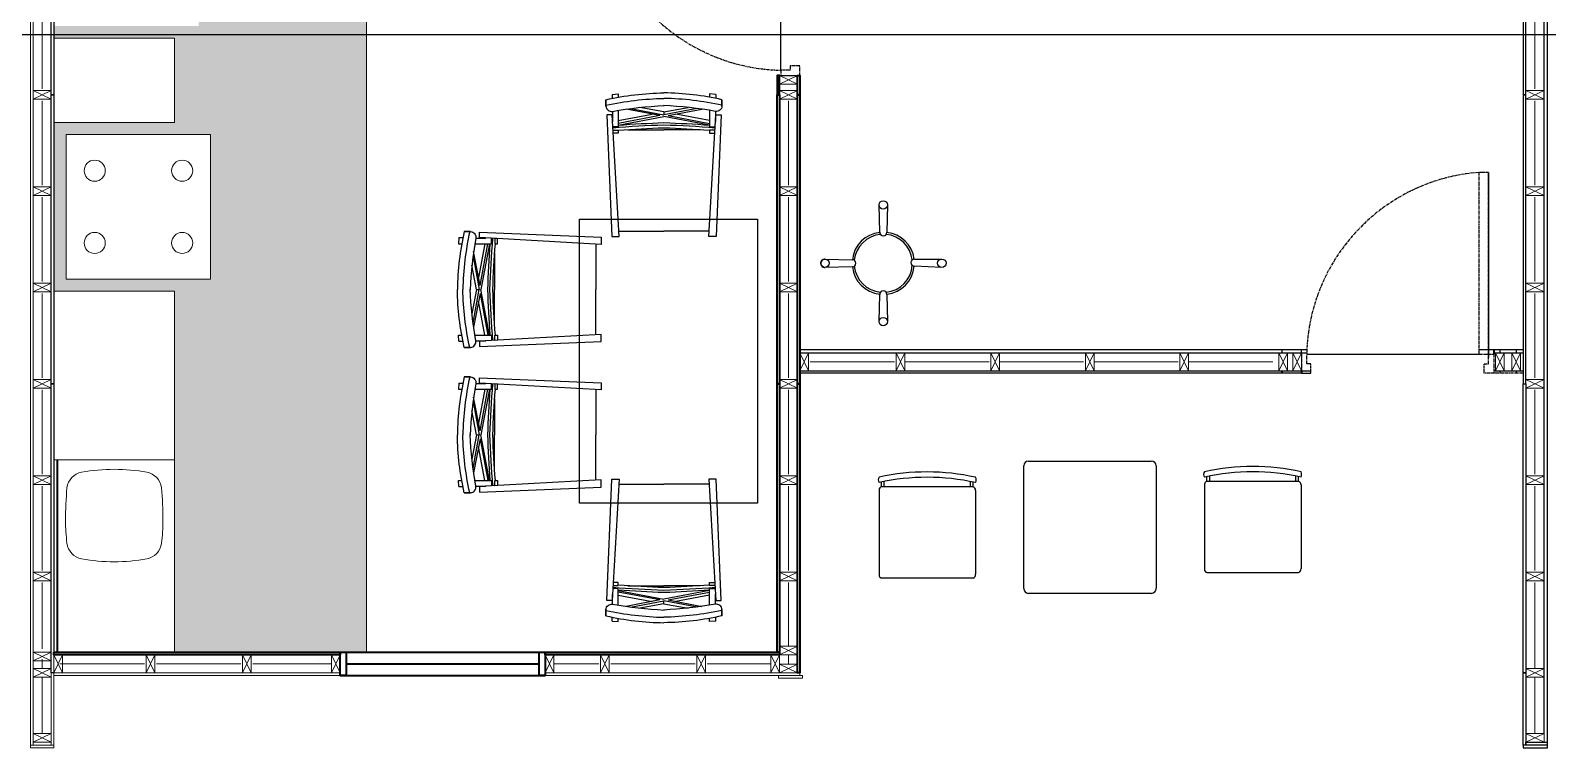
# Model space of a CAD drawing. Header units: millimetres. Extents: x -5545 to 6592, y -1722 to 1596.
# Drawn here: x 5165 to 5795, y 117 to 415 of the extents above; entities that cross this region are included whole.
import ezdxf

# ---------------------------------------------------------------- set-up
doc = ezdxf.new("R2010")
doc.units = ezdxf.units.MM
doc.linetypes.add('CENTER', pattern=[2, 1.25, -0.25, 0.25, -0.25])
doc.layers.add('_AUX', color=210, linetype='Continuous', lineweight=18, plot=False)
for name, color, linetype, lineweight in [('A-DETL-MBND', 3, 'Continuous', 18), ('A-DETL-MCUT', 4, 'Continuous', 25), ('A-DOOR-FULL', 4, 'Continuous', 25), ('A-ELEV-MBE1', 7, 'Continuous', 35), ('A-ELEV-MBE2', 4, 'Continuous', 25), ('A-FLOR-PATT', 8, 'Continuous', 18), ('A-FURN', 8, 'Continuous', 18), ('A-SECT-MCUT', 7, 'Continuous', 35), ('A-WALL-PATT', 8, 'Continuous', 18), ('A-WALL-STUD', 3, 'Continuous', 18)]:
    doc.layers.add(name, color=color, linetype=linetype, lineweight=lineweight)

# ---------------------------------------------------------------- blocks, each defined once
blk = doc.blocks.new('as')
at = {"color": 7}
for p, q in [((7025.82, -66.31), (7025.82, -68.92)), ((7028.38, -64.05), (7030.94, -63.9)), ((7028.38, -64.05), (7028.38, -65.75)), ((7030.94, -63.9), (7030.94, -65.26)), ((7071.43, -64.05), (7068.87, -63.9)), ((7068.87, -63.9), (7068.87, -65.26)), ((7071.43, -64.05), (7071.43, -65.75)), ((7073.98, -66.31), (7073.98, -68.92)), ((7028.53, -71.13), (7028.53, -75.29)), ((7030.94, -70.72), (7030.94, -77.56)), ((7030.94, -74.89), (7044.98, -72.27)), ((7048.19, -72.89), (7030.94, -76.15)), ((7030.94, -76.85), (7049.9, -73.22)), ((7048.19, -72.89), (7034.17, -70.2)), ((7036.05, -69.95), (7049.9, -72.57)), ((7049.9, -71.35), (7039.82, -69.47)), ((7049.9, -71.35), (7059.99, -69.47)), ((7063.75, -69.95), (7049.9, -72.57)), ((7049.9, -71.35), (7049.9, -72.57)), ((7068.87, -76.85), (7049.9, -73.22)), ((7051.61, -72.89), (7065.64, -70.2)), ((7051.61, -72.89), (7068.87, -76.15)), ((7068.87, -74.89), (7054.82, -72.27)), ((7068.87, -70.72), (7068.87, -77.56)), ((7071.28, -71.13), (7071.28, -75.29)), ((7030.94, -77.61), (7028.66, -77.61)), ((7028.74, -78.96), (7030.94, -78.96)), ((7028.83, -80.17), (7028.74, -78.96)), ((7030.94, -80.17), (7028.83, -80.17)), ((7030.94, -79.09), (7030.94, -80.17)), ((7034.85, -78.81), (7049.9, -78.81)), ((7064.95, -78.81), (7049.9, -78.81)), ((7068.87, -77.61), (7071.14, -77.61)), ((7071.07, -78.96), (7068.87, -78.96)), ((7068.87, -79.09), (7068.87, -80.17)), ((7068.87, -80.17), (7070.97, -80.17)), ((7070.97, -80.17), (7071.07, -78.96)), ((7031.12, -120.99), (7049.9, -120.99)), ((7068.68, -120.99), (7049.9, -120.99))]:
    blk.add_line(p, q, dxfattribs=at)
for points in [[(7025.82, -68.92), (7025.82, -66.31, -0.053527), (7049.9, -63.45, -0.082687)], [(7025.82, -68.57, -0.047661), (7049.9, -65.71)], [(7025.82, -68.92, 0.44803), (7028.53, -71.13, -0.031749), (7050.05, -68.72, 0.035025)], [(7073.98, -68.92, -0.44803), (7071.28, -71.13, 0.031749), (7049.75, -68.72, -0.035025)], [(7073.98, -68.92), (7073.98, -66.31, 0.053527), (7049.9, -63.45, 0.082687)], [(7073.98, -68.57, 0.047661), (7049.9, -65.71)]]:
    blk.add_lwpolyline(points, format="xyb", dxfattribs=at)
for points in [[(7031.24, -123.1), (7028.38, -72.63), (7026.13, -72.63), (7028.23, -123.1), (7031.24, -123.1)], [(7068.56, -123.1), (7071.43, -72.63), (7073.68, -72.63), (7071.58, -123.1), (7068.56, -123.1)]]:
    blk.add_lwpolyline(points, dxfattribs=at)
for centre, start, end in [((7065.1, -534.42), 91.90175, 94.56128), ((7065.1, -533.52), 91.90175, 94.27847), ((7065.1, -535.63), 91.90175, 94.27847), ((7034.71, -533.52), 85.72153, 88.09825), ((7034.71, -534.42), 85.43872, 88.09825), ((7034.71, -535.63), 85.72153, 88.09825)]:
    blk.add_arc(centre, 457.82, start, end, dxfattribs=at)

msp = doc.modelspace()

# ---------------------------------------------------------------- hatches: boundary and pattern name
at = {"layer": 'A-FLOR-PATT'}
h = msp.add_hatch(dxfattribs=at)
h.set_pattern_fill('DOTS', color=0, scale=2.001937, style=0)
h.set_pattern_definition([(0, (-40624.45, -2180.3487), (1.58903716, 3.17807433), [0, -3.17807433])])
h.paths.add_polyline_path([(5304.43, 537.73), (5174.61, 537.73), (5174.61, 487.69), (5234.72, 487.69), (5234.72, 481.98), (5174.61, 481.98), (5174.61, 236.64), (5224.66, 236.64), (5224.66, 156.57), (5304.43, 156.57)])
h.paths.add_polyline_path([(5179.61, 311.72), (5239.67, 311.72), (5239.67, 371.77), (5179.61, 371.77)], flags=16)
h.paths.add_polyline_path([(5224.6, 411.91), (5174.61, 411.91), (5174.61, 376.78), (5224.6, 376.78)], flags=16)
h.paths.add_polyline_path([(5234.66, 476.97), (5174.61, 476.97), (5174.61, 416.92), (5234.66, 416.92)], flags=16)
h.paths.add_polyline_path([(5224.65, 306.71), (5174.61, 306.71), (5174.61, 236.64), (5224.65, 236.64)], flags=16)

# ---------------------------------------------------------------- linework, layer by layer
for p, q in [((5794.91, 116.93), (5794.91, 869.86)), ((5476.4, 398.52), (5476.4, 470.15)), ((5770.34, 356.04), (5770.34, 279.07)), ((5517.51, 331.2), (5517.26, 342.52)), ((5520.76, 342.52), (5520.51, 331.2)), ((5392.82, 218.6), (5392.82, 336.6)), ((5392.82, 336.6), (5466.82, 336.6)), ((5466.82, 336.6), (5466.82, 218.6)), ((5494.81, 320.02), (5506.13, 319.77)), ((5506.13, 316.77), (5494.81, 316.52)), ((5496.56, 320.02), (5496.52, 319.98)), ((5496.52, 316.56), (5496.56, 316.52)), ((5543.27, 316.52), (5531.96, 317.02)), ((5532.03, 320.02), (5543.35, 320.02)), ((5517.26, 294.02), (5517.51, 305.33)), ((5520.51, 305.33), (5520.76, 294.02)), ((5484.41, 281.09), (5694.85, 281.09)), ((5684.63, 281.09), (5684.63, 282.49)), ((5692.62, 281.09), (5692.62, 282.49)), ((5692.62, 280.54), (5692.62, 281.09)), ((5694.84, 280.54), (5766.35, 280.54)), ((5772.57, 281.04), (5784.7, 281.04)), ((5775.06, 282.49), (5775.06, 281.04)), ((5781.86, 282.49), (5781.86, 281.04)), ((5692.62, 272.54), (5484.41, 272.54)), ((5684.63, 273.54), (5684.63, 273.59)), ((5692.62, 272.54), (5696.62, 272.54)), ((5773.26, 273.54), (5772.57, 273.54)), ((5772.57, 273.54), (5784.7, 273.54)), ((5775.06, 273.54), (5775.06, 272.55)), ((5781.86, 273.54), (5781.86, 272.54)), ((5577.31, 183.08), (5577.31, 234.08)), ((5579.31, 236.08), (5630.31, 236.08)), ((5632.31, 234.08), (5632.31, 183.08)), ((5518.24, 225.32), (5518.24, 227.34)), ((5519.44, 225.32), (5519.44, 227.58)), ((5555.16, 225.32), (5555.16, 227.56)), ((5556.36, 225.32), (5556.36, 227.31)), ((5653.38, 227.62), (5653.38, 229.64)), ((5691.5, 227.62), (5653.38, 227.62)), ((5654.58, 227.62), (5654.58, 229.89)), ((5690.3, 227.62), (5690.3, 229.86)), ((5691.5, 227.62), (5691.5, 229.62)), ((5517.24, 224.12), (5517.24, 188.64)), ((5556.36, 225.32), (5518.24, 225.32)), ((5557.36, 223.89), (5557.36, 189.06)), ((5652.38, 226.42), (5652.38, 190.94)), ((5692.5, 226.19), (5692.5, 191.36)), ((5466.82, 218.6), (5392.82, 218.6)), ((5653.38, 189.76), (5691.5, 189.76)), ((5518.24, 187.46), (5556.36, 187.46)), ((5630.31, 181.08), (5579.31, 181.08)), ((5485.51, 146.96), (5485.51, 146.96))]:
    msp.add_line(p, q)
at = {"color": 1}
msp.add_xline((5839.96, 413.31), (1, 0), dxfattribs=at)
for centre in [(5519.01, 342.52), (5494.81, 318.27), (5543.31, 318.27), (5519.01, 294.02)]:
    msp.add_circle(centre, 1.75)
for centre, radius, start, end in [((5519.01, 318.27), 12.93, 96.64825, 173.34215), ((5519.01, 318.27), 12.09, 95.69268, 174.13545), ((5519.01, 331.2), 1.5, 180, 0), ((5519.01, 318.27), 12.09, 6.58941, 84.30732), ((5519.01, 318.27), 12.93, 7.73017, 83.35175), ((5494.81, 318.27), 1.75, 87.46867, 272.59272), ((5506.13, 318.27), 1.5, 270, 90), ((5519.01, 318.27), 12.93, 186.65785, 263.35175), ((5519.01, 318.27), 12.09, 185.86455, 264.30732), ((5519.01, 318.27), 12.09, 275.69268, 355.61498), ((5519.01, 318.27), 12.93, 276.64825, 354.47421), ((5532, 318.52), 1.5, 88.73433, 268.73433), ((5519.01, 305.33), 1.5, 360, 180), ((5579.31, 234.08), 2, 90, 180), ((5630.31, 234.08), 2, 0, 90), ((5672.38, 141.96), 91.9, 77.35836, 102.57039), ((5518.96, 228.24), 2.05, 147.1093, 212.89069), ((5537.24, 139.65), 91.9, 77.35836, 102.57039), ((5537.24, 137.43), 91.9, 77.35836, 102.57039), ((5554.75, 228.21), 2.83, 336.79987, 23.20013), ((5654.1, 230.54), 2.05, 147.1093, 212.89069), ((5672.38, 139.73), 91.9, 77.35836, 102.57039), ((5653.73, 226.31), 1.36, 105.02124, 175.34458), ((5690.99, 226.2), 1.51, 359.65886, 70.32338), ((5689.89, 230.51), 2.83, 336.79987, 23.20013), ((5518.59, 224.01), 1.36, 105.02124, 175.34458), ((5555.85, 223.9), 1.51, 359.65886, 70.32338), ((5555.79, 188.92), 1.57, 291.10516, 4.83977), ((5653.66, 191.02), 1.29, 176.52284, 257.11145), ((5690.93, 191.23), 1.57, 291.10516, 4.83977), ((5518.52, 188.71), 1.29, 176.52284, 257.11145), ((5579.31, 183.08), 2, 180, 270), ((5630.31, 183.08), 2, 270, 0)]:
    msp.add_arc(centre, radius, start, end)
at = {"layer": '_AUX', "color": 0}
for points in [[(5304.43, 537.73), (5174.61, 537.73), (5174.61, 487.69), (5234.72, 487.69), (5234.72, 481.98), (5174.61, 481.98), (5174.61, 236.64), (5224.66, 236.64), (5224.66, 156.57), (5304.43, 156.57)], [(5224.6, 411.91), (5174.61, 411.91), (5174.61, 376.78), (5224.6, 376.78)], [(5179.61, 311.72), (5239.67, 311.72), (5239.67, 371.77), (5179.61, 371.77)], [(5224.65, 306.71), (5174.61, 306.71), (5174.61, 236.64), (5224.65, 236.64)]]:
    msp.add_lwpolyline(points, close=True, dxfattribs=at)
at = {"layer": 'A-DETL-MBND', "color": 0}
msp.add_line((5164.8, 116.93), (5164.8, 118.03), dxfattribs=at)
for points in [[(5165.9, 510.91), (5165.9, 118.03), (5164.8, 118.03), (5164.8, 508.41)], [(5164.8, 118.03), (5174.61, 118.03), (5174.61, 116.93), (5164.8, 116.93)], [(5165.9, 118.03), (5173.41, 118.03), (5173.41, 119.23), (5165.9, 119.23)]]:
    msp.add_lwpolyline(points, dxfattribs=at)
for points in [[(5173.41, 118.03), (5173.41, 148.06), (5174.61, 148.06), (5174.61, 118.03)], [(5293.52, 148.06), (5293.52, 146.96), (5174.61, 146.96), (5174.61, 148.06)], [(5484.41, 148.06), (5484.41, 146.96), (5378.6, 146.96), (5378.6, 148.06)], [(5485.51, 145.86), (5485.51, 146.96), (5475.5, 146.96), (5475.5, 145.86)]]:
    msp.add_lwpolyline(points, close=True, dxfattribs=at)
at = {"layer": 'A-DETL-MCUT', "color": 0}
for points in [[(5174.61, 423.32), (5174.61, 388.29), (5173.41, 388.29), (5173.41, 510.91)], [(5174.61, 148.06), (5174.61, 148.06), (5173.41, 148.06), (5173.41, 268.17), (5174.61, 268.17), (5174.61, 155.57)], [(5794.91, 118.03), (5784.7, 118.03), (5784.7, 116.93), (5794.91, 116.93)], [(5794.91, 118.03), (5785.9, 118.03), (5785.9, 119.23), (5794.91, 119.23)]]:
    msp.add_lwpolyline(points, dxfattribs=at)
for points in [[(5785.9, 388.29), (5785.9, 508.41), (5784.7, 508.41), (5784.7, 388.29)], [(5173.41, 268.17), (5173.41, 388.29), (5174.61, 388.29), (5174.61, 268.17)], [(5785.9, 268.17), (5785.9, 388.29), (5784.7, 388.29), (5784.7, 268.17)], [(5784.7, 148.06), (5784.7, 268.17), (5785.9, 268.17), (5785.9, 148.06)], [(5784.7, 118.03), (5784.7, 148.06), (5785.9, 148.06), (5785.9, 118.03)]]:
    msp.add_lwpolyline(points, close=True, dxfattribs=at)
at = {"layer": 'A-DOOR-FULL', "color": 0, "linetype": 'CENTER'}
for p, q in [((5692.62, 280.54), (5692.62, 272.54)), ((5694.84, 276.54), (5694.84, 280.54)), ((5770.34, 280.54), (5772.57, 280.54)), ((5770.34, 276.54), (5770.34, 280.54)), ((5772.57, 280.54), (5772.57, 272.54)), ((5696.62, 276.54), (5694.84, 276.54)), ((5696.62, 272.54), (5696.62, 276.54)), ((5768.57, 272.54), (5768.57, 276.54)), ((5768.57, 276.54), (5770.34, 276.54)), ((5784.7, 272.54), (5768.57, 272.54))]:
    msp.add_line(p, q, dxfattribs=at)
for points in [[(5476.4, 398.52), (5476.4, 396.3), (5484.41, 396.3), (5484.41, 400.3), (5480.4, 400.3), (5480.4, 398.52), (5476.4, 398.52)], [(5766.35, 356.04), (5766.35, 280.54), (5770.34, 280.54), (5770.34, 356.04), (5766.35, 356.04)]]:
    msp.add_lwpolyline(points, dxfattribs=at)
for centre, radius, start, end in [((5478.14, 476.11), 77.6, 184.40465, 268.71036), ((5772.3, 278.8), 77.48, 94.40465, 178.71036)]:
    msp.add_arc(centre, radius, start, end, dxfattribs=at)
at = {"layer": 'A-ELEV-MBE1', "color": 0}
for p, q in [((5293.52, 156.57), (5378.6, 156.57)), ((5293.52, 146.96), (5378.6, 146.96))]:
    msp.add_line(p, q, dxfattribs=at)
at = {"layer": 'A-ELEV-MBE1', "color": 0, "linetype": 'Continuous'}
msp.add_line((5296.02, 151.81), (5376.05, 151.81), dxfattribs=at)
at = {"layer": 'A-ELEV-MBE1', "color": 0}
for points in [[(5293.52, 156.57), (5296.02, 156.57), (5296.02, 146.96), (5293.52, 146.96)], [(5376.1, 156.57), (5378.6, 156.57), (5378.6, 146.96), (5376.1, 146.96)]]:
    msp.add_lwpolyline(points, close=True, dxfattribs=at)
at = {"layer": 'A-ELEV-MBE2', "color": 0}
for p, q in [((5793.41, 122.83), (5793.41, 863.95)), ((5484.41, 282.49), (5694.91, 282.49)), ((5766.35, 282.49), (5784.7, 282.49)), ((5484.41, 273.59), (5696.62, 273.59))]:
    msp.add_line(p, q, dxfattribs=at)
at = {"layer": 'A-FURN', "color": 0}
for p, q in [((5474.9, 216.62), (5474.9, 336.74)), ((5174.61, 236.64), (5224.66, 236.64)), ((5174.61, 156.57), (5174.61, 236.64)), ((5224.66, 236.64), (5224.65, 156.57)), ((5224.65, 156.57), (5174.61, 156.57))]:
    msp.add_line(p, q, dxfattribs=at)
at = {"layer": 'A-FURN', "color": 0, "linetype": 'Continuous'}
msp.add_line((5284.28, 153.07), (5284.28, 153.07), dxfattribs=at)
at = {"layer": 'A-FURN', "color": 0}
for points in [[(5174.61, 411.91), (5174.61, 376.78), (5224.6, 376.78), (5224.6, 411.91)], [(5239.67, 371.77), (5239.67, 311.72), (5179.61, 311.72), (5179.61, 371.77)], [(5174.61, 236.64), (5224.65, 236.64), (5224.65, 306.71), (5174.61, 306.71)]]:
    msp.add_lwpolyline(points, close=True, dxfattribs=at)
for centre in [(5191.53, 356.76), (5227.84, 356.76), (5191.53, 326.73), (5227.84, 326.73)]:
    msp.add_circle(centre, 4.38, dxfattribs=at)
for centre, radius, start, end in [((5187.46, 224.03), 7.51, 100.38124, 172.77), ((5187.46, 224.03), 7.51, 100.38124, 172.77), ((5199.63, 157.57), 75.07, 90, 100.38124), ((5199.63, 157.57), 75.07, 90, 100.38124), ((5199.63, 157.57), 75.07, 79.61876, 90), ((5199.63, 157.57), 75.07, 79.61876, 90), ((5211.81, 224.03), 7.51, 7.23, 79.61876), ((5211.81, 224.03), 7.51, 7.23, 79.61876), ((5335.75, 211.32), 156.34, 174.99166, 180.0013), ((5335.75, 211.32), 156.34, 174.99166, 180.0013), ((5063.51, 211.32), 156.34, 359.9987, 5.00834), ((5063.51, 211.32), 156.34, 359.9987, 5.00834), ((5254.48, 211.32), 75.07, 180, 187.23), ((5254.48, 211.32), 75.07, 180, 187.23), ((5144.78, 211.32), 75.07, 352.77, 0), ((5144.78, 211.32), 75.07, 352.77, 0), ((5187.46, 202.82), 7.51, 187.23, 259.61876), ((5187.46, 202.82), 7.51, 187.23, 259.61876), ((5211.81, 202.82), 7.51, 280.38124, 352.77), ((5211.81, 202.82), 7.51, 280.38124, 352.77), ((5199.63, 269.28), 75.07, 259.61876, 270), ((5199.63, 269.28), 75.07, 259.61876, 270), ((5199.63, 269.28), 75.07, 270, 280.38124), ((5199.63, 269.28), 75.07, 270, 280.38124)]:
    msp.add_arc(centre, radius, start, end, dxfattribs=at)
at = {"layer": 'A-SECT-MCUT', "color": 0}
for p, q in [((5772.57, 282.49), (5772.57, 280.54)), ((5684.63, 272.54), (5684.63, 273.54)), ((5692.62, 273.54), (5692.62, 272.54)), ((5176.11, 156.57), (5176.11, 236.64))]:
    msp.add_line(p, q, dxfattribs=at)
for points in [[(5474.9, 388.29), (5475.9, 388.29), (5475.9, 396.3), (5474.9, 396.3)], [(5484.41, 388.29), (5483.41, 388.29), (5483.41, 396.3), (5484.41, 396.3)], [(5475.9, 388.29), (5475.9, 268.17), (5474.9, 268.17), (5474.9, 388.29)], [(5484.41, 388.29), (5484.41, 268.17), (5483.4, 268.17), (5483.4, 388.29)], [(5475.9, 268.17), (5475.9, 156.57), (5474.9, 156.57), (5474.9, 268.17)], [(5484.41, 268.17), (5484.41, 148.06), (5483.41, 148.06), (5483.41, 268.17)], [(5174.61, 156.57), (5293.52, 156.57), (5293.52, 155.57), (5174.61, 155.57)], [(5378.6, 156.57), (5475.9, 156.57), (5475.9, 155.57), (5378.6, 155.56)]]:
    msp.add_lwpolyline(points, close=True, dxfattribs=at)
at = {"layer": 'A-WALL-PATT', "color": 0, "ltscale": 0.1}
for p, q in [((5169.65, 425.83), (5169.65, 390.79)), ((5789.65, 425.83), (5789.65, 390.79)), ((5169.65, 385.79), (5169.65, 350.75)), ((5479.65, 385.79), (5479.65, 350.75)), ((5789.65, 385.79), (5789.65, 350.75)), ((5169.65, 345.75), (5169.65, 310.71)), ((5479.65, 345.75), (5479.65, 310.71)), ((5789.65, 345.75), (5789.65, 310.71)), ((5169.65, 305.71), (5169.65, 270.68)), ((5479.65, 305.71), (5479.65, 270.68)), ((5789.65, 305.71), (5789.65, 270.68)), ((5488.7, 277.34), (5523.68, 277.34)), ((5527.98, 277.34), (5562.95, 277.34)), ((5567.25, 277.34), (5602.22, 277.34)), ((5606.52, 277.34), (5641.5, 277.34)), ((5645.79, 277.34), (5680.77, 277.34)), ((5169.65, 265.67), (5169.65, 230.64)), ((5479.65, 265.67), (5479.65, 230.64)), ((5789.65, 265.67), (5789.65, 230.64)), ((5169.65, 225.63), (5169.65, 190.6)), ((5479.65, 225.63), (5479.65, 190.6)), ((5789.65, 225.63), (5789.65, 190.6)), ((5169.65, 185.59), (5169.65, 158.07)), ((5479.65, 185.59), (5479.65, 159.17)), ((5789.65, 185.59), (5789.65, 149.86)), ((5169.65, 149.86), (5169.65, 153.76)), ((5177.01, 151.81), (5212.14, 151.81)), ((5217.15, 151.81), (5252.18, 151.81)), ((5257.19, 151.81), (5289.92, 151.81)), ((5382.21, 151.81), (5400.83, 151.81)), ((5405.83, 151.81), (5440.86, 151.81)), ((5445.87, 151.81), (5472.29, 151.81)), ((5479.65, 155.57), (5479.65, 151.66)), ((5169.65, 146.26), (5169.65, 122.83)), ((5789.65, 146.25), (5789.65, 122.83))]:
    msp.add_line(p, q, dxfattribs=at)
at = {"layer": 'A-WALL-STUD', "color": 0}
for p, q in [((5483.41, 396.3), (5475.9, 392.69)), ((5475.9, 396.3), (5483.41, 392.69)), ((5173.41, 390.09), (5165.9, 386.49)), ((5165.9, 390.09), (5173.41, 386.49)), ((5483.4, 390.09), (5475.9, 386.49)), ((5475.9, 390.09), (5483.4, 386.49)), ((5785.9, 390.09), (5793.41, 386.49)), ((5793.41, 390.09), (5785.9, 386.49)), ((5173.41, 350.05), (5165.9, 346.45)), ((5165.9, 350.05), (5173.41, 346.45)), ((5483.4, 350.05), (5475.9, 346.45)), ((5475.9, 350.05), (5483.4, 346.45)), ((5785.9, 350.05), (5793.41, 346.45)), ((5793.41, 350.05), (5785.9, 346.45)), ((5173.41, 310.01), (5165.9, 306.41)), ((5165.9, 310.01), (5173.41, 306.41)), ((5483.4, 310.01), (5475.9, 306.41)), ((5475.9, 310.01), (5483.4, 306.41)), ((5785.9, 310.01), (5793.41, 306.41)), ((5793.41, 310.01), (5785.9, 306.41)), ((5484.41, 273.59), (5488, 281.09)), ((5484.41, 281.09), (5488, 273.59)), ((5524.38, 273.59), (5527.98, 281.09)), ((5524.38, 281.09), (5527.98, 273.59)), ((5563.65, 273.59), (5567.25, 281.09)), ((5563.65, 281.09), (5567.25, 273.59)), ((5602.92, 273.59), (5606.52, 281.09)), ((5602.92, 281.09), (5606.52, 273.59)), ((5642.2, 273.59), (5645.79, 281.09)), ((5642.2, 281.09), (5645.79, 273.59)), ((5686.87, 281.09), (5683.27, 281.09)), ((5683.27, 281.09), (5683.27, 273.59)), ((5686.87, 273.59), (5683.27, 281.09)), ((5686.87, 281.09), (5683.27, 273.59)), ((5686.87, 273.59), (5686.87, 281.09)), ((5692.62, 281.09), (5689.02, 281.09)), ((5689.02, 281.09), (5689.02, 273.59)), ((5692.62, 273.59), (5689.02, 281.09)), ((5692.62, 281.09), (5689.02, 273.59)), ((5692.62, 273.59), (5692.62, 281.09)), ((5776.86, 273.54), (5773.26, 281.04)), ((5776.86, 281.04), (5773.26, 273.54)), ((5780.06, 273.54), (5783.66, 281.04)), ((5780.06, 281.04), (5783.66, 273.54)), ((5683.27, 273.59), (5686.87, 273.59)), ((5689.02, 273.59), (5692.62, 273.59)), ((5173.41, 269.98), (5165.9, 266.37)), ((5165.9, 269.98), (5173.41, 266.37)), ((5483.4, 269.98), (5475.9, 266.37)), ((5475.9, 269.98), (5483.4, 266.37)), ((5785.9, 269.98), (5793.41, 266.37)), ((5793.41, 269.98), (5785.9, 266.37)), ((5173.41, 229.94), (5165.9, 226.33)), ((5165.9, 229.94), (5173.41, 226.33)), ((5483.4, 229.94), (5475.9, 226.33)), ((5475.9, 229.94), (5483.4, 226.33)), ((5793.41, 229.94), (5785.9, 226.33)), ((5785.9, 229.94), (5793.41, 226.33)), ((5173.41, 189.9), (5165.9, 186.29)), ((5165.9, 189.9), (5173.41, 186.29)), ((5475.9, 189.9), (5483.41, 186.29)), ((5483.41, 189.9), (5475.9, 186.29)), ((5785.9, 189.9), (5793.41, 186.3)), ((5793.41, 189.9), (5785.9, 186.3)), ((5475.9, 159.17), (5483.41, 155.57)), ((5483.41, 159.17), (5475.9, 155.57)), ((5173.41, 156.57), (5165.9, 152.96)), ((5165.9, 156.57), (5173.41, 152.96)), ((5174.61, 148.06), (5178.21, 155.57)), ((5174.61, 155.57), (5178.21, 148.06)), ((5212.84, 148.06), (5216.45, 155.56)), ((5212.84, 155.56), (5216.45, 148.06)), ((5252.88, 148.06), (5256.49, 155.56)), ((5252.88, 155.56), (5256.49, 148.06)), ((5289.92, 148.06), (5293.52, 155.57)), ((5289.92, 155.57), (5293.52, 148.06)), ((5378.6, 148.06), (5382.21, 155.56)), ((5378.6, 155.56), (5382.21, 148.06)), ((5401.53, 148.06), (5405.13, 155.56)), ((5401.53, 155.56), (5405.13, 148.06)), ((5441.56, 148.06), (5445.17, 155.56)), ((5441.56, 155.56), (5445.17, 148.06)), ((5472.29, 148.06), (5475.9, 155.57)), ((5472.29, 155.57), (5475.9, 148.06)), ((5475.9, 151.66), (5483.41, 148.06)), ((5483.41, 151.66), (5475.9, 148.06)), ((5173.41, 149.86), (5165.9, 146.25)), ((5165.9, 149.86), (5173.41, 146.25)), ((5793.41, 149.86), (5785.9, 146.25)), ((5785.9, 149.86), (5793.41, 146.25)), ((5173.41, 122.83), (5165.9, 119.23)), ((5165.9, 122.83), (5173.41, 119.23)), ((5793.41, 122.83), (5785.9, 119.23)), ((5785.9, 122.83), (5793.41, 119.23))]:
    msp.add_line(p, q, dxfattribs=at)
for points in [[(5483.41, 396.3), (5475.9, 396.3), (5475.9, 392.69), (5483.41, 392.69)], [(5173.41, 390.09), (5165.9, 390.09), (5165.9, 386.49), (5173.41, 386.49)], [(5483.4, 390.09), (5475.9, 390.09), (5475.9, 386.49), (5483.4, 386.49)], [(5785.9, 390.09), (5793.41, 390.09), (5793.41, 386.49), (5785.9, 386.49)], [(5173.41, 350.05), (5165.9, 350.05), (5165.9, 346.45), (5173.41, 346.45)], [(5483.4, 350.05), (5475.9, 350.05), (5475.9, 346.45), (5483.4, 346.45)], [(5785.9, 350.05), (5793.41, 350.05), (5793.41, 346.45), (5785.9, 346.45)], [(5173.41, 310.01), (5165.9, 310.01), (5165.9, 306.41), (5173.41, 306.41)], [(5483.4, 310.01), (5475.9, 310.01), (5475.9, 306.41), (5483.4, 306.41)], [(5785.9, 310.01), (5793.41, 310.01), (5793.41, 306.41), (5785.9, 306.41)], [(5484.41, 273.59), (5484.41, 281.09), (5488, 281.09), (5488, 273.59)], [(5524.38, 273.59), (5524.38, 281.09), (5527.98, 281.09), (5527.98, 273.59)], [(5563.65, 273.59), (5563.65, 281.09), (5567.25, 281.09), (5567.25, 273.59)], [(5602.92, 273.59), (5602.92, 281.09), (5606.52, 281.09), (5606.52, 273.59)], [(5642.2, 273.59), (5642.2, 281.09), (5645.79, 281.09), (5645.79, 273.59)], [(5776.86, 273.54), (5776.86, 281.04), (5773.26, 281.04), (5773.26, 273.54)], [(5780.06, 273.54), (5780.06, 281.04), (5783.66, 281.04), (5783.66, 273.54)], [(5173.41, 269.98), (5165.9, 269.98), (5165.9, 266.37), (5173.41, 266.37)], [(5483.4, 269.98), (5475.9, 269.98), (5475.9, 266.37), (5483.4, 266.37)], [(5785.9, 269.98), (5793.41, 269.98), (5793.41, 266.37), (5785.9, 266.37)], [(5173.41, 229.94), (5165.9, 229.94), (5165.9, 226.33), (5173.41, 226.33)], [(5483.4, 229.94), (5475.9, 229.94), (5475.9, 226.33), (5483.4, 226.33)], [(5793.41, 229.94), (5785.9, 229.94), (5785.9, 226.33), (5793.41, 226.33)], [(5173.41, 189.9), (5165.9, 189.9), (5165.9, 186.29), (5173.41, 186.29)], [(5475.9, 189.9), (5483.41, 189.9), (5483.41, 186.29), (5475.9, 186.29)], [(5785.9, 189.9), (5793.41, 189.9), (5793.41, 186.3), (5785.9, 186.3)], [(5475.9, 159.17), (5483.41, 159.17), (5483.41, 155.57), (5475.9, 155.57)], [(5173.41, 156.57), (5165.9, 156.57), (5165.9, 152.96), (5173.41, 152.96)], [(5174.61, 148.06), (5174.61, 155.57), (5178.21, 155.57), (5178.21, 148.06)], [(5212.84, 148.06), (5212.84, 155.56), (5216.45, 155.56), (5216.45, 148.06)], [(5252.88, 148.06), (5252.88, 155.56), (5256.49, 155.56), (5256.49, 148.06)], [(5289.92, 148.06), (5289.92, 155.57), (5293.52, 155.57), (5293.52, 148.06)], [(5378.6, 148.06), (5378.6, 155.56), (5382.21, 155.56), (5382.21, 148.06)], [(5401.53, 148.06), (5401.53, 155.56), (5405.13, 155.56), (5405.13, 148.06)], [(5441.56, 148.06), (5441.56, 155.56), (5445.17, 155.56), (5445.17, 148.06)], [(5472.29, 148.06), (5472.29, 155.57), (5475.9, 155.57), (5475.9, 148.06)], [(5475.9, 151.66), (5483.41, 151.66), (5483.41, 148.06), (5475.9, 148.06)], [(5173.41, 149.86), (5165.9, 149.86), (5165.9, 146.25), (5173.41, 146.25)], [(5793.41, 149.86), (5785.9, 149.86), (5785.9, 146.25), (5793.41, 146.25)], [(5173.41, 122.83), (5165.9, 122.83), (5165.9, 119.23), (5173.41, 119.23)], [(5793.41, 122.83), (5785.9, 122.83), (5785.9, 119.23), (5793.41, 119.23)]]:
    msp.add_lwpolyline(points, close=True, dxfattribs=at)

# ---------------------------------------------------------------- block references
at = {"color": 7}
msp.add_blockref('as', (-1621.97, 452.55), dxfattribs=at)
at = {"color": 7, "rotation": 90}
for p in [(5278.68, -6742.5), (5278.68, -6802.95)]:
    msp.add_blockref('as', p, dxfattribs=at)
at = {"color": 7, "xscale": -1, "rotation": 180}
msp.add_blockref('as', (-1621.97, 105.43), dxfattribs=at)

doc.saveas('drawing.dxf')
